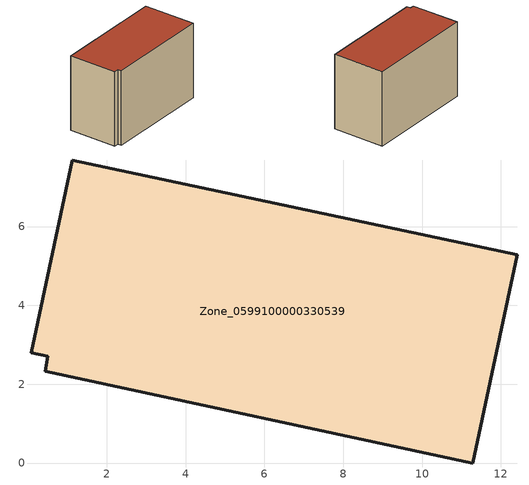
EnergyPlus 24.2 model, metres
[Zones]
Zone_0599100000330539
 floor ground (C_G): 0.08,2.8 1.13,7.69 12.42,5.28 11.29,0 0.44,2.32 0.5,2.7 z0
 wall outside (C_F): 12.42,5.28 1.13,7.69 0.08,2.8 0.5,2.7 0.44,2.32 11.29,0 12.42,5.28 z0:7.85
 roof outside (C_R): 1.13,7.69 0.08,2.8 0.5,2.7 0.44,2.32 11.29,0 12.42,5.28 z7.85
[BUILDING]
Pand.0599100000330539: North Axis=0; Terrain=City; Loads Convergence Tolerance Value=0.04; Temperature Convergence Tolerance Value=0.4; Solar Distribution=FullExterior; Maximum Number of Warmup Days=25; Minimum Number of Warmup Days=1
[Site:Location]
Rotterdam.The.Hague.AP_ZH_NLD Design_Conditions: Latitude=51.96; Longitude=4.45; Time Zone=1; Elevation=-4.5
[SITE:GROUNDTEMPERATURE:BUILDINGSURFACE]
18, 18, 18, 18, 18, 18, 18, 18, 18, 18, 18, 18
[MATERIAL] Thermal Absorptance=0.9; Solar Absorptance=0.7; Visible Absorptance=0.7
Name | Roughness | Thickness | Conductivity | Density | Specific Heat
G.TI.1975-1991 | MediumSmooth | 0.15 | 0.288461 | 540 | 1210
F.TI.1975-1991 | Rough | 0.3 | 0.230769 | 1920 | 840
R.TI.1975-1991 | MediumRough | 0.2 | 0.153846 | 1500 | 1000
[CONSTRUCTION]
C_G: G.TI.1975-1991
C_F: F.TI.1975-1991
C_R: R.TI.1975-1991
[ZONE]
Zone_0599100000330539: Type=1; Multiplier=1; Ceiling Height=Autocalculate; Volume=Autocalculate; Floor Area=autocalculate; Part of Total Floor Area=Yes
[ZONEINFILTRATION:DESIGNFLOWRATE]
Infil_Zone_0599100000330539: Zone or ZoneList or Space or SpaceList=Zone_0599100000330539; Schedule=AlwaysOn; Design Flow Rate Calculation Method=Flow/Area; Flow Rate per Floor Area=0.003; Constant Term Coefficient=1; Temperature Term Coefficient=0; Velocity Term Coefficient=0; Velocity Squared Term Coefficient=0
[HVACTEMPLATE:ZONE:IDEALLOADSAIRSYSTEM]
Zone_0599100000330539: Maximum Heating Supply Air Temperature=50; Minimum Cooling Supply Air Temperature=13; Maximum Heating Supply Air Humidity Ratio=0.0156; Minimum Cooling Supply Air Humidity Ratio=0.0077; Heating Limit=NoLimit; Cooling Limit=NoLimit; Dehumidification Control Type=ConstantSensibleHeatRatio; Cooling Sensible Heat Ratio=0.7; Dehumidification Setpoint=60; Humidification Control Type=None; Humidification Setpoint=30; Outdoor Air Method=None; Outdoor Air Flow Rate per Person=0.00944; Outdoor Air Flow Rate per Zone Floor Area=0; Outdoor Air Flow Rate per Zone=0; Demand Controlled Ventilation Type=None; Outdoor Air Economizer Type=NoEconomizer; Heat Recovery Type=None; Sensible Heat Recovery Effectiveness=0.7; Latent Heat Recovery Effectiveness=0.65
[ZONECONTROL:THERMOSTAT]
ThermostatControl_Zone_0599100000330539: Zone or ZoneList=Zone_0599100000330539; Control Type Schedule=DualSetpointControlType; Control 1=Thermostat_Zone_0599100000330539; Temperature Difference Between Cutout And Setpoint=0
[THERMOSTATSETPOINT:DUALSETPOINT]
Thermostat_Zone_0599100000330539: Heating Setpoint Temperature Schedule=HeatingSetpoint_Zone_0599100000330539; Cooling Setpoint Temperature Schedule=CoolingSetpoint_Zone_0599100000330539
[SCHEDULE:COMPACT]
HeatingSetpoint_Zone_0599100000330539: Through: 12/31, For: AllDays, Until: 24:00, 21
CoolingSetpoint_Zone_0599100000330539: Through: 12/31, For: AllDays, Until: 24:00, 24
DualSetpointControlType: Through: 12/31, For: AllDays, Until: 24:00, 4
AlwaysOn: Through: 12/31, For: AllDays, Until: 24:00, 1
